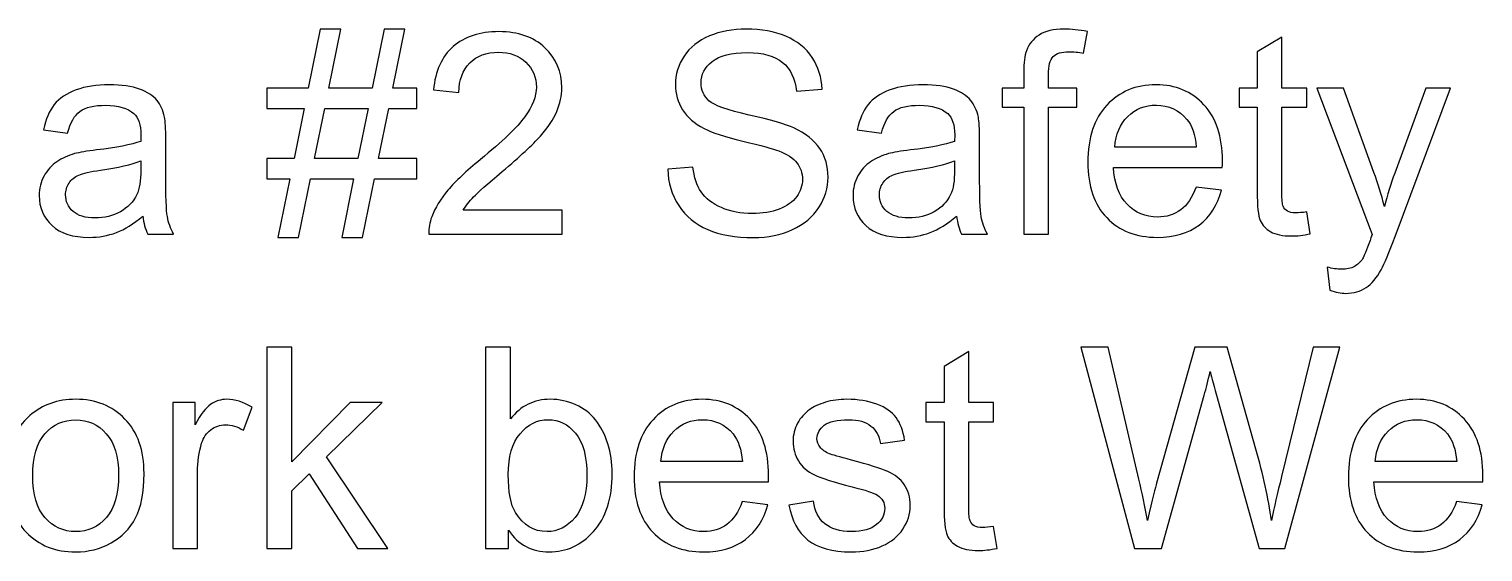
# Model space of a CAD drawing. Header units: centimetres. Extents: x -24.8 to 34.2, y -10 to 25.5.
# Drawn here: x 3.809 to 8.182, y 13.494 to 15.066 of the extents above; entities that cross this region are included whole.
import ezdxf

# ---------------------------------------------------------------- set-up
doc = ezdxf.new("R2010")
doc.units = ezdxf.units.CM
doc.header["$MEASUREMENT"] = 0
doc.layers.add('Layer 1', color=7, linetype='Continuous')

msp = doc.modelspace()

# ---------------------------------------------------------------- linework, layer by layer
at = {"layer": 'Layer 1', "color": 250}
for points, knots in [([(4.55774, 14.43949), (4.55774, 14.43949), (4.59372, 14.61559), (4.59372, 14.61559), (4.59372, 14.61559), (4.59372, 14.61559), (4.52387, 14.61559), (4.52387, 14.61559), (4.52387, 14.61559), (4.52387, 14.61559), (4.52387, 14.67712), (4.52387, 14.67712), (4.52387, 14.67712), (4.52387, 14.67712), (4.60614, 14.67712), (4.60614, 14.67712), (4.60614, 14.67712), (4.60614, 14.67712), (4.63662, 14.82726), (4.63662, 14.82726), (4.63662, 14.82726), (4.63662, 14.82726), (4.52387, 14.82726), (4.52387, 14.82726), (4.52387, 14.82726), (4.52387, 14.82726), (4.52387, 14.88878), (4.52387, 14.88878), (4.52387, 14.88878), (4.52387, 14.88878), (4.64903, 14.88878), (4.64903, 14.88878), (4.64903, 14.88878), (4.64903, 14.88878), (4.68502, 15.06616), (4.68502, 15.06616), (4.68502, 15.06616), (4.68502, 15.06616), (4.7471, 15.06616), (4.7471, 15.06616), (4.7471, 15.06616), (4.7471, 15.06616), (4.71112, 14.88878), (4.71112, 14.88878), (4.71112, 14.88878), (4.71112, 14.88878), (4.84137, 14.88878), (4.84137, 14.88878), (4.84137, 14.88878), (4.84137, 14.88878), (4.87721, 15.06616), (4.87721, 15.06616), (4.87721, 15.06616), (4.87721, 15.06616), (4.93972, 15.06616), (4.93972, 15.06616), (4.93972, 15.06616), (4.93972, 15.06616), (4.90374, 14.88878), (4.90374, 14.88878), (4.90374, 14.88878), (4.90374, 14.88878), (4.97528, 14.88878), (4.97528, 14.88878), (4.97528, 14.88878), (4.97528, 14.88878), (4.97528, 14.82726), (4.97528, 14.82726), (4.97528, 14.82726), (4.97528, 14.82726), (4.89132, 14.82726), (4.89132, 14.82726), (4.89132, 14.82726), (4.89132, 14.82726), (4.86028, 14.67712), (4.86028, 14.67712), (4.86028, 14.67712), (4.86028, 14.67712), (4.97528, 14.67712), (4.97528, 14.67712), (4.97528, 14.67712), (4.97528, 14.67712), (4.97528, 14.61559), (4.97528, 14.61559), (4.97528, 14.61559), (4.97528, 14.61559), (4.84786, 14.61559), (4.84786, 14.61559), (4.84786, 14.61559), (4.84786, 14.61559), (4.81202, 14.43949), (4.81202, 14.43949), (4.81202, 14.43949), (4.81202, 14.43949), (4.74993, 14.43949), (4.74993, 14.43949), (4.74993, 14.43949), (4.74993, 14.43949), (4.78549, 14.61559), (4.78549, 14.61559), (4.78549, 14.61559), (4.78549, 14.61559), (4.65567, 14.61559), (4.65567, 14.61559), (4.65567, 14.61559), (4.65567, 14.61559), (4.61968, 14.43949), (4.61968, 14.43949), (4.61968, 14.43949), (4.61968, 14.43949), (4.55774, 14.43949), (4.55774, 14.43949)], [0, 0, 0, 0, 0.0357143, 0.0357143, 0.0357143, 0.0357143, 0.0714286, 0.0714286, 0.0714286, 0.0714286, 0.1071429, 0.1071429, 0.1071429, 0.1071429, 0.1428571, 0.1428571, 0.1428571, 0.1428571, 0.1785714, 0.1785714, 0.1785714, 0.1785714, 0.2142857, 0.2142857, 0.2142857, 0.2142857, 0.25, 0.25, 0.25, 0.25, 0.2857143, 0.2857143, 0.2857143, 0.2857143, 0.3214286, 0.3214286, 0.3214286, 0.3214286, 0.3571429, 0.3571429, 0.3571429, 0.3571429, 0.3928571, 0.3928571, 0.3928571, 0.3928571, 0.4285714, 0.4285714, 0.4285714, 0.4285714, 0.4642857, 0.4642857, 0.4642857, 0.4642857, 0.5, 0.5, 0.5, 0.5, 0.5357143, 0.5357143, 0.5357143, 0.5357143, 0.5714286, 0.5714286, 0.5714286, 0.5714286, 0.6071429, 0.6071429, 0.6071429, 0.6071429, 0.6428571, 0.6428571, 0.6428571, 0.6428571, 0.6785714, 0.6785714, 0.6785714, 0.6785714, 0.7142857, 0.7142857, 0.7142857, 0.7142857, 0.75, 0.75, 0.75, 0.75, 0.7857143, 0.7857143, 0.7857143, 0.7857143, 0.8214286, 0.8214286, 0.8214286, 0.8214286, 0.8571429, 0.8571429, 0.8571429, 0.8571429, 0.8928571, 0.8928571, 0.8928571, 0.8928571, 0.9285714, 0.9285714, 0.9285714, 0.9285714, 0.9642857, 0.9642857, 0.9642857, 0.9642857, 1, 1, 1, 1]), ([(5.41229, 14.52133), (5.41229, 14.52133), (5.41229, 14.44979), (5.41229, 14.44979), (5.41229, 14.44979), (5.41229, 14.44979), (5.01168, 14.44979), (5.01168, 14.44979), (5.01168, 14.44979), (5.01112, 14.46771), (5.01394, 14.48493), (5.02029, 14.50144), (5.02029, 14.50144), (5.03045, 14.52881), (5.04682, 14.55562), (5.06925, 14.58215), (5.06925, 14.58215), (5.09183, 14.60854), (5.12429, 14.63916), (5.16662, 14.67387), (5.16662, 14.67387), (5.23252, 14.72792), (5.27711, 14.77067), (5.30025, 14.80228), (5.30025, 14.80228), (5.32339, 14.83375), (5.33497, 14.86367), (5.33497, 14.89175), (5.33497, 14.89175), (5.33497, 14.92124), (5.32438, 14.94607), (5.30336, 14.96639), (5.30336, 14.96639), (5.28219, 14.98657), (5.25467, 14.99673), (5.22081, 14.99673), (5.22081, 14.99673), (5.18497, 14.99673), (5.15632, 14.98601), (5.13487, 14.96442), (5.13487, 14.96442), (5.11328, 14.94297), (5.10242, 14.9132), (5.10213, 14.87524), (5.10213, 14.87524), (5.10213, 14.87524), (5.02565, 14.883), (5.02565, 14.883), (5.02565, 14.883), (5.03087, 14.94015), (5.05063, 14.98361), (5.08478, 15.01352), (5.08478, 15.01352), (5.11893, 15.04344), (5.16493, 15.0584), (5.2225, 15.0584), (5.2225, 15.0584), (5.28064, 15.0584), (5.32664, 15.04217), (5.36051, 15.01), (5.36051, 15.01), (5.39451, 14.97768), (5.41145, 14.93775), (5.41145, 14.89005), (5.41145, 14.89005), (5.41145, 14.86578), (5.40651, 14.84193), (5.39649, 14.81851), (5.39649, 14.81851), (5.38661, 14.79509), (5.3701, 14.77039), (5.3471, 14.74457), (5.3471, 14.74457), (5.3241, 14.7186), (5.28586, 14.68304), (5.23238, 14.63789), (5.23238, 14.63789), (5.18779, 14.60035), (5.15914, 14.57495), (5.14644, 14.56155), (5.14644, 14.56155), (5.13374, 14.54828), (5.1233, 14.53488), (5.11497, 14.52133), (5.11497, 14.52133), (5.11497, 14.52133), (5.41229, 14.52133), (5.41229, 14.52133)], [0, 0, 0, 0, 0.0454545, 0.0454545, 0.0454545, 0.0454545, 0.0909091, 0.0909091, 0.0909091, 0.0909091, 0.1363636, 0.1363636, 0.1363636, 0.1363636, 0.1818182, 0.1818182, 0.1818182, 0.1818182, 0.2272727, 0.2272727, 0.2272727, 0.2272727, 0.2727273, 0.2727273, 0.2727273, 0.2727273, 0.3181818, 0.3181818, 0.3181818, 0.3181818, 0.3636364, 0.3636364, 0.3636364, 0.3636364, 0.4090909, 0.4090909, 0.4090909, 0.4090909, 0.4545455, 0.4545455, 0.4545455, 0.4545455, 0.5, 0.5, 0.5, 0.5, 0.5454545, 0.5454545, 0.5454545, 0.5454545, 0.5909091, 0.5909091, 0.5909091, 0.5909091, 0.6363636, 0.6363636, 0.6363636, 0.6363636, 0.6818182, 0.6818182, 0.6818182, 0.6818182, 0.7272727, 0.7272727, 0.7272727, 0.7272727, 0.7727273, 0.7727273, 0.7727273, 0.7727273, 0.8181818, 0.8181818, 0.8181818, 0.8181818, 0.8636364, 0.8636364, 0.8636364, 0.8636364, 0.9090909, 0.9090909, 0.9090909, 0.9090909, 0.9545455, 0.9545455, 0.9545455, 0.9545455, 1, 1, 1, 1]), ([(5.73021, 14.64452), (5.73021, 14.64452), (5.80584, 14.65115), (5.80584, 14.65115), (5.80584, 14.65115), (5.80937, 14.62082), (5.8177, 14.59598), (5.83082, 14.57651), (5.83082, 14.57651), (5.84394, 14.55703), (5.86426, 14.54137), (5.89178, 14.52938), (5.89178, 14.52938), (5.9193, 14.51738), (5.95034, 14.51146), (5.98477, 14.51146), (5.98477, 14.51146), (6.01539, 14.51146), (6.04235, 14.51597), (6.06577, 14.525), (6.06577, 14.525), (6.08919, 14.53417), (6.10669, 14.54659), (6.11812, 14.5624), (6.11812, 14.5624), (6.12955, 14.57834), (6.13534, 14.59556), (6.13534, 14.61432), (6.13534, 14.61432), (6.13534, 14.63337), (6.12983, 14.64988), (6.11869, 14.66414), (6.11869, 14.66414), (6.10768, 14.67839), (6.08948, 14.69024), (6.06422, 14.69984), (6.06422, 14.69984), (6.04785, 14.70619), (6.01201, 14.71606), (5.95627, 14.72947), (5.95627, 14.72947), (5.90067, 14.74288), (5.86158, 14.75543), (5.83929, 14.76729), (5.83929, 14.76729), (5.81036, 14.78239), (5.78877, 14.8013), (5.77452, 14.82373), (5.77452, 14.82373), (5.76041, 14.84617), (5.75335, 14.87129), (5.75335, 14.89923), (5.75335, 14.89923), (5.75335, 14.92971), (5.76196, 14.95835), (5.77932, 14.98488), (5.77932, 14.98488), (5.79667, 15.01155), (5.82207, 15.03173), (5.85537, 15.04556), (5.85537, 15.04556), (5.88882, 15.05924), (5.92579, 15.06616), (5.96657, 15.06616), (5.96657, 15.06616), (6.01158, 15.06616), (6.05109, 15.05896), (6.08552, 15.04443), (6.08552, 15.04443), (6.11981, 15.03003), (6.1462, 15.00873), (6.16469, 14.98065), (6.16469, 14.98065), (6.18303, 14.95256), (6.19305, 14.92067), (6.19446, 14.88511), (6.19446, 14.88511), (6.19446, 14.88511), (6.11756, 14.87933), (6.11756, 14.87933), (6.11756, 14.87933), (6.11332, 14.91757), (6.09935, 14.94664), (6.07551, 14.96611), (6.07551, 14.96611), (6.05166, 14.98573), (6.01652, 14.99546), (5.96996, 14.99546), (5.96996, 14.99546), (5.92141, 14.99546), (5.88614, 14.98657), (5.86384, 14.96879), (5.86384, 14.96879), (5.84169, 14.95101), (5.83054, 14.92956), (5.83054, 14.90459), (5.83054, 14.90459), (5.83054, 14.88272), (5.83844, 14.86479), (5.8541, 14.85082), (5.8541, 14.85082), (5.86963, 14.83671), (5.90984, 14.82232), (5.97504, 14.80764), (5.97504, 14.80764), (6.04023, 14.79283), (6.08496, 14.77999), (6.10923, 14.76898), (6.10923, 14.76898), (6.14451, 14.75261), (6.17061, 14.73201), (6.18741, 14.70717), (6.18741, 14.70717), (6.2042, 14.6822), (6.21252, 14.65341), (6.21252, 14.62096), (6.21252, 14.62096), (6.21252, 14.58864), (6.20335, 14.5583), (6.18487, 14.5298), (6.18487, 14.5298), (6.16638, 14.5013), (6.13985, 14.47914), (6.10528, 14.4632), (6.10528, 14.4632), (6.07071, 14.44739), (6.03176, 14.43949), (5.98858, 14.43949), (5.98858, 14.43949), (5.93369, 14.43949), (5.88769, 14.44739), (5.85072, 14.46348), (5.85072, 14.46348), (5.81361, 14.47942), (5.78454, 14.50341), (5.76337, 14.53558), (5.76337, 14.53558), (5.74235, 14.56762), (5.7312, 14.60402), (5.73021, 14.64452)], [0, 0, 0, 0, 0.0285714, 0.0285714, 0.0285714, 0.0285714, 0.0571429, 0.0571429, 0.0571429, 0.0571429, 0.0857143, 0.0857143, 0.0857143, 0.0857143, 0.1142857, 0.1142857, 0.1142857, 0.1142857, 0.1428571, 0.1428571, 0.1428571, 0.1428571, 0.1714286, 0.1714286, 0.1714286, 0.1714286, 0.2, 0.2, 0.2, 0.2, 0.2285714, 0.2285714, 0.2285714, 0.2285714, 0.2571429, 0.2571429, 0.2571429, 0.2571429, 0.2857143, 0.2857143, 0.2857143, 0.2857143, 0.3142857, 0.3142857, 0.3142857, 0.3142857, 0.3428571, 0.3428571, 0.3428571, 0.3428571, 0.3714286, 0.3714286, 0.3714286, 0.3714286, 0.4, 0.4, 0.4, 0.4, 0.4285714, 0.4285714, 0.4285714, 0.4285714, 0.4571429, 0.4571429, 0.4571429, 0.4571429, 0.4857143, 0.4857143, 0.4857143, 0.4857143, 0.5142857, 0.5142857, 0.5142857, 0.5142857, 0.5428571, 0.5428571, 0.5428571, 0.5428571, 0.5714286, 0.5714286, 0.5714286, 0.5714286, 0.6, 0.6, 0.6, 0.6, 0.6285714, 0.6285714, 0.6285714, 0.6285714, 0.6571429, 0.6571429, 0.6571429, 0.6571429, 0.6857143, 0.6857143, 0.6857143, 0.6857143, 0.7142857, 0.7142857, 0.7142857, 0.7142857, 0.7428571, 0.7428571, 0.7428571, 0.7428571, 0.7714286, 0.7714286, 0.7714286, 0.7714286, 0.8, 0.8, 0.8, 0.8, 0.8285714, 0.8285714, 0.8285714, 0.8285714, 0.8571429, 0.8571429, 0.8571429, 0.8571429, 0.8857143, 0.8857143, 0.8857143, 0.8857143, 0.9142857, 0.9142857, 0.9142857, 0.9142857, 0.9428571, 0.9428571, 0.9428571, 0.9428571, 0.9714286, 0.9714286, 0.9714286, 0.9714286, 1, 1, 1, 1]), ([(6.80123, 14.44979), (6.80123, 14.44979), (6.80123, 14.83093), (6.80123, 14.83093), (6.80123, 14.83093), (6.80123, 14.83093), (6.73561, 14.83093), (6.73561, 14.83093), (6.73561, 14.83093), (6.73561, 14.83093), (6.73561, 14.88878), (6.73561, 14.88878), (6.73561, 14.88878), (6.73561, 14.88878), (6.80123, 14.88878), (6.80123, 14.88878), (6.80123, 14.88878), (6.80123, 14.88878), (6.80123, 14.93549), (6.80123, 14.93549), (6.80123, 14.93549), (6.80123, 14.96498), (6.80391, 14.987), (6.80913, 15.00125), (6.80913, 15.00125), (6.81633, 15.02058), (6.82889, 15.03624), (6.84695, 15.04824), (6.84695, 15.04824), (6.86501, 15.06023), (6.89027, 15.06616), (6.92287, 15.06616), (6.92287, 15.06616), (6.94375, 15.06616), (6.96689, 15.06376), (6.99229, 15.05868), (6.99229, 15.05868), (6.99229, 15.05868), (6.98114, 14.99377), (6.98114, 14.99377), (6.98114, 14.99377), (6.96576, 14.99659), (6.95109, 14.998), (6.93726, 14.998), (6.93726, 14.998), (6.91468, 14.998), (6.89874, 14.9932), (6.88942, 14.98347), (6.88942, 14.98347), (6.87997, 14.97387), (6.87531, 14.95581), (6.87531, 14.92928), (6.87531, 14.92928), (6.87531, 14.92928), (6.87531, 14.88878), (6.87531, 14.88878), (6.87531, 14.88878), (6.87531, 14.88878), (6.96082, 14.88878), (6.96082, 14.88878), (6.96082, 14.88878), (6.96082, 14.88878), (6.96082, 14.83093), (6.96082, 14.83093), (6.96082, 14.83093), (6.96082, 14.83093), (6.87531, 14.83093), (6.87531, 14.83093), (6.87531, 14.83093), (6.87531, 14.83093), (6.87531, 14.44979), (6.87531, 14.44979), (6.87531, 14.44979), (6.87531, 14.44979), (6.80123, 14.44979), (6.80123, 14.44979)], [0, 0, 0, 0, 0.0526316, 0.0526316, 0.0526316, 0.0526316, 0.1052632, 0.1052632, 0.1052632, 0.1052632, 0.1578947, 0.1578947, 0.1578947, 0.1578947, 0.2105263, 0.2105263, 0.2105263, 0.2105263, 0.2631579, 0.2631579, 0.2631579, 0.2631579, 0.3157895, 0.3157895, 0.3157895, 0.3157895, 0.3684211, 0.3684211, 0.3684211, 0.3684211, 0.4210526, 0.4210526, 0.4210526, 0.4210526, 0.4736842, 0.4736842, 0.4736842, 0.4736842, 0.5263158, 0.5263158, 0.5263158, 0.5263158, 0.5789474, 0.5789474, 0.5789474, 0.5789474, 0.6315789, 0.6315789, 0.6315789, 0.6315789, 0.6842105, 0.6842105, 0.6842105, 0.6842105, 0.7368421, 0.7368421, 0.7368421, 0.7368421, 0.7894737, 0.7894737, 0.7894737, 0.7894737, 0.8421053, 0.8421053, 0.8421053, 0.8421053, 0.8947368, 0.8947368, 0.8947368, 0.8947368, 0.9473684, 0.9473684, 0.9473684, 0.9473684, 1, 1, 1, 1]), ([(7.65212, 14.51639), (7.65212, 14.51639), (7.66284, 14.45064), (7.66284, 14.45064), (7.66284, 14.45064), (7.64196, 14.44626), (7.62319, 14.444), (7.60668, 14.444), (7.60668, 14.444), (7.57959, 14.444), (7.5587, 14.44824), (7.54374, 14.45685), (7.54374, 14.45685), (7.52893, 14.46531), (7.51849, 14.4766), (7.51242, 14.49057), (7.51242, 14.49057), (7.50635, 14.5044), (7.50325, 14.53375), (7.50325, 14.57834), (7.50325, 14.57834), (7.50325, 14.57834), (7.50325, 14.83093), (7.50325, 14.83093), (7.50325, 14.83093), (7.50325, 14.83093), (7.44864, 14.83093), (7.44864, 14.83093), (7.44864, 14.83093), (7.44864, 14.83093), (7.44864, 14.88878), (7.44864, 14.88878), (7.44864, 14.88878), (7.44864, 14.88878), (7.50325, 14.88878), (7.50325, 14.88878), (7.50325, 14.88878), (7.50325, 14.88878), (7.50325, 14.99758), (7.50325, 14.99758), (7.50325, 14.99758), (7.50325, 14.99758), (7.57733, 15.04217), (7.57733, 15.04217), (7.57733, 15.04217), (7.57733, 15.04217), (7.57733, 14.88878), (7.57733, 14.88878), (7.57733, 14.88878), (7.57733, 14.88878), (7.65212, 14.88878), (7.65212, 14.88878), (7.65212, 14.88878), (7.65212, 14.88878), (7.65212, 14.83093), (7.65212, 14.83093), (7.65212, 14.83093), (7.65212, 14.83093), (7.57733, 14.83093), (7.57733, 14.83093), (7.57733, 14.83093), (7.57733, 14.83093), (7.57733, 14.57425), (7.57733, 14.57425), (7.57733, 14.57425), (7.57733, 14.55294), (7.5786, 14.53939), (7.58114, 14.53333), (7.58114, 14.53333), (7.58382, 14.52726), (7.58805, 14.52246), (7.59398, 14.51879), (7.59398, 14.51879), (7.59991, 14.51527), (7.60837, 14.51343), (7.61938, 14.51343), (7.61938, 14.51343), (7.62771, 14.51343), (7.63857, 14.51442), (7.65212, 14.51639)], [0, 0, 0, 0, 0.05, 0.05, 0.05, 0.05, 0.1, 0.1, 0.1, 0.1, 0.15, 0.15, 0.15, 0.15, 0.2, 0.2, 0.2, 0.2, 0.25, 0.25, 0.25, 0.25, 0.3, 0.3, 0.3, 0.3, 0.35, 0.35, 0.35, 0.35, 0.4, 0.4, 0.4, 0.4, 0.45, 0.45, 0.45, 0.45, 0.5, 0.5, 0.5, 0.5, 0.55, 0.55, 0.55, 0.55, 0.6, 0.6, 0.6, 0.6, 0.65, 0.65, 0.65, 0.65, 0.7, 0.7, 0.7, 0.7, 0.75, 0.75, 0.75, 0.75, 0.8, 0.8, 0.8, 0.8, 0.85, 0.85, 0.85, 0.85, 0.9, 0.9, 0.9, 0.9, 0.95, 0.95, 0.95, 0.95, 1, 1, 1, 1]), ([(4.15134, 14.50398), (4.12369, 14.48055), (4.09716, 14.46404), (4.07176, 14.45431), (4.07176, 14.45431), (4.04622, 14.44471), (4.01884, 14.43991), (3.98963, 14.43991), (3.98963, 14.43991), (3.94137, 14.43991), (3.9044, 14.45162), (3.87844, 14.47519), (3.87844, 14.47519), (3.85261, 14.49876), (3.83963, 14.52895), (3.83963, 14.5655), (3.83963, 14.5655), (3.83963, 14.58709), (3.84443, 14.6067), (3.85431, 14.62448), (3.85431, 14.62448), (3.86404, 14.64226), (3.87688, 14.65652), (3.89269, 14.66724), (3.89269, 14.66724), (3.90863, 14.67796), (3.92641, 14.68615), (3.94631, 14.69165), (3.94631, 14.69165), (3.96084, 14.69546), (3.98286, 14.69927), (4.01235, 14.7028), (4.01235, 14.7028), (4.07246, 14.71), (4.11677, 14.71846), (4.14513, 14.72848), (4.14513, 14.72848), (4.14542, 14.73864), (4.14556, 14.74513), (4.14556, 14.74781), (4.14556, 14.74781), (4.14556, 14.77815), (4.1385, 14.7996), (4.12439, 14.81188), (4.12439, 14.81188), (4.10548, 14.82881), (4.07712, 14.83714), (4.03972, 14.83714), (4.03972, 14.83714), (4.00473, 14.83714), (3.97891, 14.83107), (3.96211, 14.81879), (3.96211, 14.81879), (3.94546, 14.80652), (3.93319, 14.78479), (3.92514, 14.7536), (3.92514, 14.7536), (3.92514, 14.7536), (3.85247, 14.76362), (3.85247, 14.76362), (3.85247, 14.76362), (3.8591, 14.79466), (3.86997, 14.81992), (3.88507, 14.83897), (3.88507, 14.83897), (3.90017, 14.85816), (3.92218, 14.87298), (3.95083, 14.88328), (3.95083, 14.88328), (3.97947, 14.89358), (4.01263, 14.8988), (4.05045, 14.8988), (4.05045, 14.8988), (4.08798, 14.8988), (4.11832, 14.89429), (4.14175, 14.88554), (4.14175, 14.88554), (4.16517, 14.87665), (4.18239, 14.86564), (4.19353, 14.85224), (4.19353, 14.85224), (4.20454, 14.83883), (4.21216, 14.82204), (4.21668, 14.80158), (4.21668, 14.80158), (4.21908, 14.78888), (4.22035, 14.76602), (4.22035, 14.733), (4.22035, 14.733), (4.22035, 14.733), (4.22035, 14.6338), (4.22035, 14.6338), (4.22035, 14.6338), (4.22035, 14.56451), (4.2219, 14.52077), (4.22514, 14.50257), (4.22514, 14.50257), (4.22825, 14.48422), (4.2346, 14.46658), (4.24391, 14.44979), (4.24391, 14.44979), (4.24391, 14.44979), (4.16616, 14.44979), (4.16616, 14.44979), (4.16616, 14.44979), (4.15854, 14.46517), (4.15346, 14.48323), (4.15134, 14.50398)], [0, 0, 0, 0, 0.037037, 0.037037, 0.037037, 0.037037, 0.0740741, 0.0740741, 0.0740741, 0.0740741, 0.1111111, 0.1111111, 0.1111111, 0.1111111, 0.1481481, 0.1481481, 0.1481481, 0.1481481, 0.1851852, 0.1851852, 0.1851852, 0.1851852, 0.2222222, 0.2222222, 0.2222222, 0.2222222, 0.2592593, 0.2592593, 0.2592593, 0.2592593, 0.2962963, 0.2962963, 0.2962963, 0.2962963, 0.3333333, 0.3333333, 0.3333333, 0.3333333, 0.3703704, 0.3703704, 0.3703704, 0.3703704, 0.4074074, 0.4074074, 0.4074074, 0.4074074, 0.4444444, 0.4444444, 0.4444444, 0.4444444, 0.4814815, 0.4814815, 0.4814815, 0.4814815, 0.5185185, 0.5185185, 0.5185185, 0.5185185, 0.5555556, 0.5555556, 0.5555556, 0.5555556, 0.5925926, 0.5925926, 0.5925926, 0.5925926, 0.6296296, 0.6296296, 0.6296296, 0.6296296, 0.6666667, 0.6666667, 0.6666667, 0.6666667, 0.7037037, 0.7037037, 0.7037037, 0.7037037, 0.7407407, 0.7407407, 0.7407407, 0.7407407, 0.7777778, 0.7777778, 0.7777778, 0.7777778, 0.8148148, 0.8148148, 0.8148148, 0.8148148, 0.8518519, 0.8518519, 0.8518519, 0.8518519, 0.8888889, 0.8888889, 0.8888889, 0.8888889, 0.9259259, 0.9259259, 0.9259259, 0.9259259, 0.962963, 0.962963, 0.962963, 0.962963, 1, 1, 1, 1]), ([(6.59916, 14.50398), (6.57151, 14.48055), (6.54498, 14.46404), (6.51958, 14.45431), (6.51958, 14.45431), (6.49404, 14.44471), (6.46666, 14.43991), (6.43745, 14.43991), (6.43745, 14.43991), (6.38919, 14.43991), (6.35222, 14.45162), (6.32626, 14.47519), (6.32626, 14.47519), (6.30043, 14.49876), (6.28745, 14.52895), (6.28745, 14.5655), (6.28745, 14.5655), (6.28745, 14.58709), (6.29225, 14.6067), (6.30213, 14.62448), (6.30213, 14.62448), (6.31186, 14.64226), (6.3247, 14.65652), (6.34051, 14.66724), (6.34051, 14.66724), (6.35645, 14.67796), (6.37423, 14.68615), (6.39413, 14.69165), (6.39413, 14.69165), (6.40866, 14.69546), (6.43068, 14.69927), (6.46017, 14.7028), (6.46017, 14.7028), (6.52028, 14.71), (6.56459, 14.71846), (6.59295, 14.72848), (6.59295, 14.72848), (6.59324, 14.73864), (6.59338, 14.74513), (6.59338, 14.74781), (6.59338, 14.74781), (6.59338, 14.77815), (6.58632, 14.7996), (6.57221, 14.81188), (6.57221, 14.81188), (6.5533, 14.82881), (6.52494, 14.83714), (6.48754, 14.83714), (6.48754, 14.83714), (6.45255, 14.83714), (6.42673, 14.83107), (6.40993, 14.81879), (6.40993, 14.81879), (6.39328, 14.80652), (6.38101, 14.78479), (6.37296, 14.7536), (6.37296, 14.7536), (6.37296, 14.7536), (6.30029, 14.76362), (6.30029, 14.76362), (6.30029, 14.76362), (6.30692, 14.79466), (6.31779, 14.81992), (6.33289, 14.83897), (6.33289, 14.83897), (6.34799, 14.85816), (6.37, 14.87298), (6.39865, 14.88328), (6.39865, 14.88328), (6.42729, 14.89358), (6.46045, 14.8988), (6.49827, 14.8988), (6.49827, 14.8988), (6.5358, 14.8988), (6.56614, 14.89429), (6.58957, 14.88554), (6.58957, 14.88554), (6.61299, 14.87665), (6.63021, 14.86564), (6.64135, 14.85224), (6.64135, 14.85224), (6.65236, 14.83883), (6.65998, 14.82204), (6.6645, 14.80158), (6.6645, 14.80158), (6.6669, 14.78888), (6.66817, 14.76602), (6.66817, 14.733), (6.66817, 14.733), (6.66817, 14.733), (6.66817, 14.6338), (6.66817, 14.6338), (6.66817, 14.6338), (6.66817, 14.56451), (6.66972, 14.52077), (6.67296, 14.50257), (6.67296, 14.50257), (6.67607, 14.48422), (6.68242, 14.46658), (6.69173, 14.44979), (6.69173, 14.44979), (6.69173, 14.44979), (6.61398, 14.44979), (6.61398, 14.44979), (6.61398, 14.44979), (6.60636, 14.46517), (6.60128, 14.48323), (6.59916, 14.50398)], [0, 0, 0, 0, 0.037037, 0.037037, 0.037037, 0.037037, 0.0740741, 0.0740741, 0.0740741, 0.0740741, 0.1111111, 0.1111111, 0.1111111, 0.1111111, 0.1481481, 0.1481481, 0.1481481, 0.1481481, 0.1851852, 0.1851852, 0.1851852, 0.1851852, 0.2222222, 0.2222222, 0.2222222, 0.2222222, 0.2592593, 0.2592593, 0.2592593, 0.2592593, 0.2962963, 0.2962963, 0.2962963, 0.2962963, 0.3333333, 0.3333333, 0.3333333, 0.3333333, 0.3703704, 0.3703704, 0.3703704, 0.3703704, 0.4074074, 0.4074074, 0.4074074, 0.4074074, 0.4444444, 0.4444444, 0.4444444, 0.4444444, 0.4814815, 0.4814815, 0.4814815, 0.4814815, 0.5185185, 0.5185185, 0.5185185, 0.5185185, 0.5555556, 0.5555556, 0.5555556, 0.5555556, 0.5925926, 0.5925926, 0.5925926, 0.5925926, 0.6296296, 0.6296296, 0.6296296, 0.6296296, 0.6666667, 0.6666667, 0.6666667, 0.6666667, 0.7037037, 0.7037037, 0.7037037, 0.7037037, 0.7407407, 0.7407407, 0.7407407, 0.7407407, 0.7777778, 0.7777778, 0.7777778, 0.7777778, 0.8148148, 0.8148148, 0.8148148, 0.8148148, 0.8518519, 0.8518519, 0.8518519, 0.8518519, 0.8888889, 0.8888889, 0.8888889, 0.8888889, 0.9259259, 0.9259259, 0.9259259, 0.9259259, 0.962963, 0.962963, 0.962963, 0.962963, 1, 1, 1, 1]), ([(7.31924, 14.59118), (7.31924, 14.59118), (7.39615, 14.58173), (7.39615, 14.58173), (7.39615, 14.58173), (7.38401, 14.53671), (7.36158, 14.50186), (7.32884, 14.47702), (7.32884, 14.47702), (7.29596, 14.45233), (7.25405, 14.43991), (7.20311, 14.43991), (7.20311, 14.43991), (7.1389, 14.43991), (7.08796, 14.45967), (7.05043, 14.49918), (7.05043, 14.49918), (7.01275, 14.53869), (6.99398, 14.59415), (6.99398, 14.66555), (6.99398, 14.66555), (6.99398, 14.73949), (7.01303, 14.79678), (7.05099, 14.83756), (7.05099, 14.83756), (7.08909, 14.87834), (7.13834, 14.8988), (7.19902, 14.8988), (7.19902, 14.8988), (7.25772, 14.8988), (7.3057, 14.87876), (7.34281, 14.83883), (7.34281, 14.83883), (7.38006, 14.7989), (7.39869, 14.74259), (7.39869, 14.6702), (7.39869, 14.6702), (7.39869, 14.66569), (7.39855, 14.65906), (7.39826, 14.65031), (7.39826, 14.65031), (7.39826, 14.65031), (7.07089, 14.65031), (7.07089, 14.65031), (7.07089, 14.65031), (7.07357, 14.60205), (7.08726, 14.56508), (7.11181, 14.53954), (7.11181, 14.53954), (7.13636, 14.51385), (7.16684, 14.50101), (7.20353, 14.50101), (7.20353, 14.50101), (7.23077, 14.50101), (7.25405, 14.50821), (7.27338, 14.5226), (7.27338, 14.5226), (7.29271, 14.53685), (7.30795, 14.55971), (7.31924, 14.59118)], [0, 0, 0, 0, 0.0666667, 0.0666667, 0.0666667, 0.0666667, 0.1333333, 0.1333333, 0.1333333, 0.1333333, 0.2, 0.2, 0.2, 0.2, 0.2666667, 0.2666667, 0.2666667, 0.2666667, 0.3333333, 0.3333333, 0.3333333, 0.3333333, 0.4, 0.4, 0.4, 0.4, 0.4666667, 0.4666667, 0.4666667, 0.4666667, 0.5333333, 0.5333333, 0.5333333, 0.5333333, 0.6, 0.6, 0.6, 0.6, 0.6666667, 0.6666667, 0.6666667, 0.6666667, 0.7333333, 0.7333333, 0.7333333, 0.7333333, 0.8, 0.8, 0.8, 0.8, 0.8666667, 0.8666667, 0.8666667, 0.8666667, 0.9333333, 0.9333333, 0.9333333, 0.9333333, 1, 1, 1, 1]), ([(7.72154, 14.28074), (7.72154, 14.28074), (7.71322, 14.35059), (7.71322, 14.35059), (7.71322, 14.35059), (7.72959, 14.34622), (7.7437, 14.34396), (7.75583, 14.34396), (7.75583, 14.34396), (7.77234, 14.34396), (7.78561, 14.34678), (7.79548, 14.35228), (7.79548, 14.35228), (7.8055, 14.35779), (7.81355, 14.36541), (7.8199, 14.37543), (7.8199, 14.37543), (7.82469, 14.38276), (7.83217, 14.40125), (7.84262, 14.43074), (7.84262, 14.43074), (7.84403, 14.43497), (7.84628, 14.4409), (7.84925, 14.44894), (7.84925, 14.44894), (7.84925, 14.44894), (7.68274, 14.88878), (7.68274, 14.88878), (7.68274, 14.88878), (7.68274, 14.88878), (7.76289, 14.88878), (7.76289, 14.88878), (7.76289, 14.88878), (7.76289, 14.88878), (7.85433, 14.63464), (7.85433, 14.63464), (7.85433, 14.63464), (7.86604, 14.60233), (7.87676, 14.56846), (7.88608, 14.5329), (7.88608, 14.5329), (7.89468, 14.56705), (7.90484, 14.60035), (7.9167, 14.63295), (7.9167, 14.63295), (7.9167, 14.63295), (8.01054, 14.88878), (8.01054, 14.88878), (8.01054, 14.88878), (8.01054, 14.88878), (8.0849, 14.88878), (8.0849, 14.88878), (8.0849, 14.88878), (8.0849, 14.88878), (7.91797, 14.44231), (7.91797, 14.44231), (7.91797, 14.44231), (7.90005, 14.39405), (7.88608, 14.36089), (7.8762, 14.34269), (7.8762, 14.34269), (7.86294, 14.31813), (7.84784, 14.30021), (7.83076, 14.28878), (7.83076, 14.28878), (7.81355, 14.27735), (7.79323, 14.27157), (7.76952, 14.27157), (7.76952, 14.27157), (7.75513, 14.27157), (7.73918, 14.27467), (7.72154, 14.28074)], [0, 0, 0, 0, 0.0555556, 0.0555556, 0.0555556, 0.0555556, 0.1111111, 0.1111111, 0.1111111, 0.1111111, 0.1666667, 0.1666667, 0.1666667, 0.1666667, 0.2222222, 0.2222222, 0.2222222, 0.2222222, 0.2777778, 0.2777778, 0.2777778, 0.2777778, 0.3333333, 0.3333333, 0.3333333, 0.3333333, 0.3888889, 0.3888889, 0.3888889, 0.3888889, 0.4444444, 0.4444444, 0.4444444, 0.4444444, 0.5, 0.5, 0.5, 0.5, 0.5555556, 0.5555556, 0.5555556, 0.5555556, 0.6111111, 0.6111111, 0.6111111, 0.6111111, 0.6666667, 0.6666667, 0.6666667, 0.6666667, 0.7222222, 0.7222222, 0.7222222, 0.7222222, 0.7777778, 0.7777778, 0.7777778, 0.7777778, 0.8333333, 0.8333333, 0.8333333, 0.8333333, 0.8888889, 0.8888889, 0.8888889, 0.8888889, 0.9444444, 0.9444444, 0.9444444, 0.9444444, 1, 1, 1, 1]), ([(4.66808, 14.67712), (4.66808, 14.67712), (4.7979, 14.67712), (4.7979, 14.67712), (4.7979, 14.67712), (4.7979, 14.67712), (4.82895, 14.82726), (4.82895, 14.82726), (4.82895, 14.82726), (4.82895, 14.82726), (4.6987, 14.82726), (4.6987, 14.82726), (4.6987, 14.82726), (4.6987, 14.82726), (4.66808, 14.67712), (4.66808, 14.67712)], [0, 0, 0, 0, 0.25, 0.25, 0.25, 0.25, 0.5, 0.5, 0.5, 0.5, 0.75, 0.75, 0.75, 0.75, 1, 1, 1, 1]), ([(7.07498, 14.71155), (7.07498, 14.71155), (7.32009, 14.71155), (7.32009, 14.71155), (7.32009, 14.71155), (7.31684, 14.74838), (7.30739, 14.77618), (7.29201, 14.79452), (7.29201, 14.79452), (7.2683, 14.82317), (7.23754, 14.83756), (7.19986, 14.83756), (7.19986, 14.83756), (7.16572, 14.83756), (7.13693, 14.82613), (7.11365, 14.80327), (7.11365, 14.80327), (7.09036, 14.78041), (7.07752, 14.74979), (7.07498, 14.71155)], [0, 0, 0, 0, 0.2, 0.2, 0.2, 0.2, 0.4, 0.4, 0.4, 0.4, 0.6, 0.6, 0.6, 0.6, 0.8, 0.8, 0.8, 0.8, 1, 1, 1, 1]), ([(4.14513, 14.6702), (4.11804, 14.65906), (4.07754, 14.64974), (4.02364, 14.64198), (4.02364, 14.64198), (3.99302, 14.63761), (3.97129, 14.63267), (3.95873, 14.62717), (3.95873, 14.62717), (3.94603, 14.62166), (3.93615, 14.61362), (3.92938, 14.60289), (3.92938, 14.60289), (3.92246, 14.59231), (3.91893, 14.5806), (3.91893, 14.56762), (3.91893, 14.56762), (3.91893, 14.54772), (3.92655, 14.53121), (3.94151, 14.51795), (3.94151, 14.51795), (3.95647, 14.50482), (3.97848, 14.49819), (4.00741, 14.49819), (4.00741, 14.49819), (4.03606, 14.49819), (4.0616, 14.5044), (4.08389, 14.51696), (4.08389, 14.51696), (4.10619, 14.52952), (4.1227, 14.54673), (4.13314, 14.56846), (4.13314, 14.56846), (4.14118, 14.58526), (4.14513, 14.61009), (4.14513, 14.64283), (4.14513, 14.64283), (4.14513, 14.64283), (4.14513, 14.6702), (4.14513, 14.6702)], [0, 0, 0, 0, 0.1, 0.1, 0.1, 0.1, 0.2, 0.2, 0.2, 0.2, 0.3, 0.3, 0.3, 0.3, 0.4, 0.4, 0.4, 0.4, 0.5, 0.5, 0.5, 0.5, 0.6, 0.6, 0.6, 0.6, 0.7, 0.7, 0.7, 0.7, 0.8, 0.8, 0.8, 0.8, 0.9, 0.9, 0.9, 0.9, 1, 1, 1, 1]), ([(6.59295, 14.6702), (6.56586, 14.65906), (6.52536, 14.64974), (6.47146, 14.64198), (6.47146, 14.64198), (6.44084, 14.63761), (6.41911, 14.63267), (6.40655, 14.62717), (6.40655, 14.62717), (6.39385, 14.62166), (6.38397, 14.61362), (6.3772, 14.60289), (6.3772, 14.60289), (6.37028, 14.59231), (6.36675, 14.5806), (6.36675, 14.56762), (6.36675, 14.56762), (6.36675, 14.54772), (6.37437, 14.53121), (6.38933, 14.51795), (6.38933, 14.51795), (6.40429, 14.50482), (6.4263, 14.49819), (6.45523, 14.49819), (6.45523, 14.49819), (6.48388, 14.49819), (6.50942, 14.5044), (6.53171, 14.51696), (6.53171, 14.51696), (6.55401, 14.52952), (6.57052, 14.54673), (6.58096, 14.56846), (6.58096, 14.56846), (6.589, 14.58526), (6.59295, 14.61009), (6.59295, 14.64283), (6.59295, 14.64283), (6.59295, 14.64283), (6.59295, 14.6702), (6.59295, 14.6702)], [0, 0, 0, 0, 0.1, 0.1, 0.1, 0.1, 0.2, 0.2, 0.2, 0.2, 0.3, 0.3, 0.3, 0.3, 0.4, 0.4, 0.4, 0.4, 0.5, 0.5, 0.5, 0.5, 0.6, 0.6, 0.6, 0.6, 0.7, 0.7, 0.7, 0.7, 0.8, 0.8, 0.8, 0.8, 0.9, 0.9, 0.9, 0.9, 1, 1, 1, 1]), ([(4.52457, 13.50393), (4.52457, 13.50393), (4.52457, 14.11), (4.52457, 14.11), (4.52457, 14.11), (4.52457, 14.11), (4.59908, 14.11), (4.59908, 14.11), (4.59908, 14.11), (4.59908, 14.11), (4.59908, 13.76442), (4.59908, 13.76442), (4.59908, 13.76442), (4.59908, 13.76442), (4.77518, 13.94292), (4.77518, 13.94292), (4.77518, 13.94292), (4.77518, 13.94292), (4.87142, 13.94292), (4.87142, 13.94292), (4.87142, 13.94292), (4.87142, 13.94292), (4.70364, 13.78008), (4.70364, 13.78008), (4.70364, 13.78008), (4.70364, 13.78008), (4.88849, 13.50393), (4.88849, 13.50393), (4.88849, 13.50393), (4.88849, 13.50393), (4.79663, 13.50393), (4.79663, 13.50393), (4.79663, 13.50393), (4.79663, 13.50393), (4.65157, 13.72844), (4.65157, 13.72844), (4.65157, 13.72844), (4.65157, 13.72844), (4.59908, 13.67792), (4.59908, 13.67792), (4.59908, 13.67792), (4.59908, 13.67792), (4.59908, 13.50393), (4.59908, 13.50393), (4.59908, 13.50393), (4.59908, 13.50393), (4.52457, 13.50393), (4.52457, 13.50393)], [0, 0, 0, 0, 0.0833333, 0.0833333, 0.0833333, 0.0833333, 0.1666667, 0.1666667, 0.1666667, 0.1666667, 0.25, 0.25, 0.25, 0.25, 0.3333333, 0.3333333, 0.3333333, 0.3333333, 0.4166667, 0.4166667, 0.4166667, 0.4166667, 0.5, 0.5, 0.5, 0.5, 0.5833333, 0.5833333, 0.5833333, 0.5833333, 0.6666667, 0.6666667, 0.6666667, 0.6666667, 0.75, 0.75, 0.75, 0.75, 0.8333333, 0.8333333, 0.8333333, 0.8333333, 0.9166667, 0.9166667, 0.9166667, 0.9166667, 1, 1, 1, 1]), ([(5.25143, 13.50393), (5.25143, 13.50393), (5.18243, 13.50393), (5.18243, 13.50393), (5.18243, 13.50393), (5.18243, 13.50393), (5.18243, 14.11), (5.18243, 14.11), (5.18243, 14.11), (5.18243, 14.11), (5.25679, 14.11), (5.25679, 14.11), (5.25679, 14.11), (5.25679, 14.11), (5.25679, 13.89382), (5.25679, 13.89382), (5.25679, 13.89382), (5.28826, 13.93319), (5.32833, 13.95294), (5.37702, 13.95294), (5.37702, 13.95294), (5.40411, 13.95294), (5.42965, 13.94744), (5.45378, 13.93657), (5.45378, 13.93657), (5.47791, 13.92571), (5.49767, 13.91033), (5.51333, 13.89071), (5.51333, 13.89071), (5.52885, 13.87096), (5.54113, 13.84725), (5.54988, 13.81931), (5.54988, 13.81931), (5.55877, 13.79151), (5.56314, 13.76174), (5.56314, 13.73013), (5.56314, 13.73013), (5.56314, 13.65478), (5.54451, 13.59664), (5.50726, 13.55558), (5.50726, 13.55558), (5.47015, 13.51451), (5.42542, 13.49405), (5.37335, 13.49405), (5.37335, 13.49405), (5.32156, 13.49405), (5.28092, 13.51564), (5.25143, 13.55896), (5.25143, 13.55896), (5.25143, 13.55896), (5.25143, 13.50393), (5.25143, 13.50393)], [0, 0, 0, 0, 0.0769231, 0.0769231, 0.0769231, 0.0769231, 0.1538462, 0.1538462, 0.1538462, 0.1538462, 0.2307692, 0.2307692, 0.2307692, 0.2307692, 0.3076923, 0.3076923, 0.3076923, 0.3076923, 0.3846154, 0.3846154, 0.3846154, 0.3846154, 0.4615385, 0.4615385, 0.4615385, 0.4615385, 0.5384615, 0.5384615, 0.5384615, 0.5384615, 0.6153846, 0.6153846, 0.6153846, 0.6153846, 0.6923077, 0.6923077, 0.6923077, 0.6923077, 0.7692308, 0.7692308, 0.7692308, 0.7692308, 0.8461538, 0.8461538, 0.8461538, 0.8461538, 0.9230769, 0.9230769, 0.9230769, 0.9230769, 1, 1, 1, 1]), ([(6.71036, 13.57053), (6.71036, 13.57053), (6.72108, 13.50478), (6.72108, 13.50478), (6.72108, 13.50478), (6.7002, 13.5004), (6.68143, 13.49814), (6.66492, 13.49814), (6.66492, 13.49814), (6.63783, 13.49814), (6.61694, 13.50238), (6.60198, 13.51099), (6.60198, 13.51099), (6.58717, 13.51945), (6.57673, 13.53074), (6.57066, 13.54471), (6.57066, 13.54471), (6.56459, 13.55854), (6.56149, 13.58789), (6.56149, 13.63248), (6.56149, 13.63248), (6.56149, 13.63248), (6.56149, 13.88507), (6.56149, 13.88507), (6.56149, 13.88507), (6.56149, 13.88507), (6.50688, 13.88507), (6.50688, 13.88507), (6.50688, 13.88507), (6.50688, 13.88507), (6.50688, 13.94292), (6.50688, 13.94292), (6.50688, 13.94292), (6.50688, 13.94292), (6.56149, 13.94292), (6.56149, 13.94292), (6.56149, 13.94292), (6.56149, 13.94292), (6.56149, 14.05172), (6.56149, 14.05172), (6.56149, 14.05172), (6.56149, 14.05172), (6.63557, 14.09631), (6.63557, 14.09631), (6.63557, 14.09631), (6.63557, 14.09631), (6.63557, 13.94292), (6.63557, 13.94292), (6.63557, 13.94292), (6.63557, 13.94292), (6.71036, 13.94292), (6.71036, 13.94292), (6.71036, 13.94292), (6.71036, 13.94292), (6.71036, 13.88507), (6.71036, 13.88507), (6.71036, 13.88507), (6.71036, 13.88507), (6.63557, 13.88507), (6.63557, 13.88507), (6.63557, 13.88507), (6.63557, 13.88507), (6.63557, 13.62839), (6.63557, 13.62839), (6.63557, 13.62839), (6.63557, 13.60708), (6.63684, 13.59353), (6.63938, 13.58747), (6.63938, 13.58747), (6.64206, 13.5814), (6.64629, 13.5766), (6.65222, 13.57293), (6.65222, 13.57293), (6.65815, 13.56941), (6.66661, 13.56757), (6.67762, 13.56757), (6.67762, 13.56757), (6.68595, 13.56757), (6.69681, 13.56856), (6.71036, 13.57053)], [0, 0, 0, 0, 0.05, 0.05, 0.05, 0.05, 0.1, 0.1, 0.1, 0.1, 0.15, 0.15, 0.15, 0.15, 0.2, 0.2, 0.2, 0.2, 0.25, 0.25, 0.25, 0.25, 0.3, 0.3, 0.3, 0.3, 0.35, 0.35, 0.35, 0.35, 0.4, 0.4, 0.4, 0.4, 0.45, 0.45, 0.45, 0.45, 0.5, 0.5, 0.5, 0.5, 0.55, 0.55, 0.55, 0.55, 0.6, 0.6, 0.6, 0.6, 0.65, 0.65, 0.65, 0.65, 0.7, 0.7, 0.7, 0.7, 0.75, 0.75, 0.75, 0.75, 0.8, 0.8, 0.8, 0.8, 0.85, 0.85, 0.85, 0.85, 0.9, 0.9, 0.9, 0.9, 0.95, 0.95, 0.95, 0.95, 1, 1, 1, 1]), ([(7.13369, 13.50393), (7.13369, 13.50393), (6.97282, 14.11), (6.97282, 14.11), (6.97282, 14.11), (6.97282, 14.11), (7.05509, 14.11), (7.05509, 14.11), (7.05509, 14.11), (7.05509, 14.11), (7.14737, 13.71277), (7.14737, 13.71277), (7.14737, 13.71277), (7.15725, 13.67115), (7.16572, 13.6298), (7.17292, 13.58874), (7.17292, 13.58874), (7.18844, 13.65351), (7.19747, 13.69076), (7.20029, 13.70078), (7.20029, 13.70078), (7.20029, 13.70078), (7.31558, 14.11), (7.31558, 14.11), (7.31558, 14.11), (7.31558, 14.11), (7.41238, 14.11), (7.41238, 14.11), (7.41238, 14.11), (7.41238, 14.11), (7.49916, 13.80322), (7.49916, 13.80322), (7.49916, 13.80322), (7.52089, 13.72717), (7.53656, 13.65562), (7.54629, 13.58874), (7.54629, 13.58874), (7.55391, 13.62698), (7.56407, 13.671), (7.57649, 13.72053), (7.57649, 13.72053), (7.57649, 13.72053), (7.67146, 14.11), (7.67146, 14.11), (7.67146, 14.11), (7.67146, 14.11), (7.75217, 14.11), (7.75217, 14.11), (7.75217, 14.11), (7.75217, 14.11), (7.58594, 13.50393), (7.58594, 13.50393), (7.58594, 13.50393), (7.58594, 13.50393), (7.50862, 13.50393), (7.50862, 13.50393), (7.50862, 13.50393), (7.50862, 13.50393), (7.38091, 13.96564), (7.38091, 13.96564), (7.38091, 13.96564), (7.37019, 14.00431), (7.36384, 14.02801), (7.36186, 14.03676), (7.36186, 14.03676), (7.35551, 14.00896), (7.34958, 13.98526), (7.34408, 13.96564), (7.34408, 13.96564), (7.34408, 13.96564), (7.21553, 13.50393), (7.21553, 13.50393), (7.21553, 13.50393), (7.21553, 13.50393), (7.13369, 13.50393), (7.13369, 13.50393)], [0, 0, 0, 0, 0.0526316, 0.0526316, 0.0526316, 0.0526316, 0.1052632, 0.1052632, 0.1052632, 0.1052632, 0.1578947, 0.1578947, 0.1578947, 0.1578947, 0.2105263, 0.2105263, 0.2105263, 0.2105263, 0.2631579, 0.2631579, 0.2631579, 0.2631579, 0.3157895, 0.3157895, 0.3157895, 0.3157895, 0.3684211, 0.3684211, 0.3684211, 0.3684211, 0.4210526, 0.4210526, 0.4210526, 0.4210526, 0.4736842, 0.4736842, 0.4736842, 0.4736842, 0.5263158, 0.5263158, 0.5263158, 0.5263158, 0.5789474, 0.5789474, 0.5789474, 0.5789474, 0.6315789, 0.6315789, 0.6315789, 0.6315789, 0.6842105, 0.6842105, 0.6842105, 0.6842105, 0.7368421, 0.7368421, 0.7368421, 0.7368421, 0.7894737, 0.7894737, 0.7894737, 0.7894737, 0.8421053, 0.8421053, 0.8421053, 0.8421053, 0.8947368, 0.8947368, 0.8947368, 0.8947368, 0.9473684, 0.9473684, 0.9473684, 0.9473684, 1, 1, 1, 1]), ([(3.74367, 13.7235), (3.74367, 13.80478), (3.76625, 13.86503), (3.81154, 13.90412), (3.81154, 13.90412), (3.84922, 13.93657), (3.89522, 13.95294), (3.94955, 13.95294), (3.94955, 13.95294), (4.00995, 13.95294), (4.05933, 13.93319), (4.09757, 13.89353), (4.09757, 13.89353), (4.13596, 13.85402), (4.15501, 13.79941), (4.15501, 13.72971), (4.15501, 13.72971), (4.15501, 13.67312), (4.14654, 13.62867), (4.12961, 13.59636), (4.12961, 13.59636), (4.11267, 13.5639), (4.08798, 13.53878), (4.05567, 13.52086), (4.05567, 13.52086), (4.02321, 13.50294), (3.98793, 13.49405), (3.94955, 13.49405), (3.94955, 13.49405), (3.88817, 13.49405), (3.8385, 13.51367), (3.80054, 13.55318), (3.80054, 13.55318), (3.76258, 13.59255), (3.74367, 13.64927), (3.74367, 13.7235)], [0, 0, 0, 0, 0.1111111, 0.1111111, 0.1111111, 0.1111111, 0.2222222, 0.2222222, 0.2222222, 0.2222222, 0.3333333, 0.3333333, 0.3333333, 0.3333333, 0.4444444, 0.4444444, 0.4444444, 0.4444444, 0.5555556, 0.5555556, 0.5555556, 0.5555556, 0.6666667, 0.6666667, 0.6666667, 0.6666667, 0.7777778, 0.7777778, 0.7777778, 0.7777778, 0.8888889, 0.8888889, 0.8888889, 0.8888889, 1, 1, 1, 1]), ([(4.2415, 13.50393), (4.2415, 13.50393), (4.2415, 13.94292), (4.2415, 13.94292), (4.2415, 13.94292), (4.2415, 13.94292), (4.30839, 13.94292), (4.30839, 13.94292), (4.30839, 13.94292), (4.30839, 13.94292), (4.30839, 13.87646), (4.30839, 13.87646), (4.30839, 13.87646), (4.32546, 13.9075), (4.34127, 13.92811), (4.3558, 13.93798), (4.3558, 13.93798), (4.3702, 13.94786), (4.38614, 13.95294), (4.4035, 13.95294), (4.4035, 13.95294), (4.42861, 13.95294), (4.45401, 13.9449), (4.47998, 13.92895), (4.47998, 13.92895), (4.47998, 13.92895), (4.4543, 13.85981), (4.4543, 13.85981), (4.4543, 13.85981), (4.43623, 13.87067), (4.41803, 13.87604), (4.39983, 13.87604), (4.39983, 13.87604), (4.38346, 13.87604), (4.36893, 13.8711), (4.35594, 13.86136), (4.35594, 13.86136), (4.34296, 13.85148), (4.33379, 13.83794), (4.32829, 13.82058), (4.32829, 13.82058), (4.31996, 13.79419), (4.31587, 13.76527), (4.31587, 13.7338), (4.31587, 13.7338), (4.31587, 13.7338), (4.31587, 13.50393), (4.31587, 13.50393), (4.31587, 13.50393), (4.31587, 13.50393), (4.2415, 13.50393), (4.2415, 13.50393)], [0, 0, 0, 0, 0.0769231, 0.0769231, 0.0769231, 0.0769231, 0.1538462, 0.1538462, 0.1538462, 0.1538462, 0.2307692, 0.2307692, 0.2307692, 0.2307692, 0.3076923, 0.3076923, 0.3076923, 0.3076923, 0.3846154, 0.3846154, 0.3846154, 0.3846154, 0.4615385, 0.4615385, 0.4615385, 0.4615385, 0.5384615, 0.5384615, 0.5384615, 0.5384615, 0.6153846, 0.6153846, 0.6153846, 0.6153846, 0.6923077, 0.6923077, 0.6923077, 0.6923077, 0.7692308, 0.7692308, 0.7692308, 0.7692308, 0.8461538, 0.8461538, 0.8461538, 0.8461538, 0.9230769, 0.9230769, 0.9230769, 0.9230769, 1, 1, 1, 1]), ([(5.95415, 13.64532), (5.95415, 13.64532), (6.03106, 13.63587), (6.03106, 13.63587), (6.03106, 13.63587), (6.01892, 13.59085), (5.99649, 13.556), (5.96375, 13.53116), (5.96375, 13.53116), (5.93087, 13.50647), (5.88896, 13.49405), (5.83802, 13.49405), (5.83802, 13.49405), (5.77381, 13.49405), (5.72287, 13.51381), (5.68534, 13.55332), (5.68534, 13.55332), (5.64766, 13.59283), (5.62889, 13.64829), (5.62889, 13.71969), (5.62889, 13.71969), (5.62889, 13.79363), (5.64794, 13.85092), (5.6859, 13.8917), (5.6859, 13.8917), (5.724, 13.93248), (5.77325, 13.95294), (5.83393, 13.95294), (5.83393, 13.95294), (5.89263, 13.95294), (5.94061, 13.9329), (5.97772, 13.89297), (5.97772, 13.89297), (6.01497, 13.85304), (6.0336, 13.79673), (6.0336, 13.72434), (6.0336, 13.72434), (6.0336, 13.71983), (6.03346, 13.7132), (6.03317, 13.70445), (6.03317, 13.70445), (6.03317, 13.70445), (5.7058, 13.70445), (5.7058, 13.70445), (5.7058, 13.70445), (5.70848, 13.65619), (5.72217, 13.61922), (5.74672, 13.59368), (5.74672, 13.59368), (5.77127, 13.56799), (5.80175, 13.55515), (5.83844, 13.55515), (5.83844, 13.55515), (5.86568, 13.55515), (5.88896, 13.56235), (5.90829, 13.57674), (5.90829, 13.57674), (5.92762, 13.59099), (5.94286, 13.61385), (5.95415, 13.64532)], [0, 0, 0, 0, 0.0666667, 0.0666667, 0.0666667, 0.0666667, 0.1333333, 0.1333333, 0.1333333, 0.1333333, 0.2, 0.2, 0.2, 0.2, 0.2666667, 0.2666667, 0.2666667, 0.2666667, 0.3333333, 0.3333333, 0.3333333, 0.3333333, 0.4, 0.4, 0.4, 0.4, 0.4666667, 0.4666667, 0.4666667, 0.4666667, 0.5333333, 0.5333333, 0.5333333, 0.5333333, 0.6, 0.6, 0.6, 0.6, 0.6666667, 0.6666667, 0.6666667, 0.6666667, 0.7333333, 0.7333333, 0.7333333, 0.7333333, 0.8, 0.8, 0.8, 0.8, 0.8666667, 0.8666667, 0.8666667, 0.8666667, 0.9333333, 0.9333333, 0.9333333, 0.9333333, 1, 1, 1, 1]), ([(6.09484, 13.63502), (6.09484, 13.63502), (6.16835, 13.64659), (6.16835, 13.64659), (6.16835, 13.64659), (6.17245, 13.6171), (6.18402, 13.59452), (6.20293, 13.57872), (6.20293, 13.57872), (6.22169, 13.56306), (6.24808, 13.55515), (6.28209, 13.55515), (6.28209, 13.55515), (6.31624, 13.55515), (6.34164, 13.56221), (6.35815, 13.57604), (6.35815, 13.57604), (6.37466, 13.59001), (6.38298, 13.60638), (6.38298, 13.625), (6.38298, 13.625), (6.38298, 13.64194), (6.37564, 13.65506), (6.36097, 13.6648), (6.36097, 13.6648), (6.35081, 13.67143), (6.32541, 13.67975), (6.28491, 13.68991), (6.28491, 13.68991), (6.23044, 13.70374), (6.19248, 13.7156), (6.17146, 13.72575), (6.17146, 13.72575), (6.15043, 13.73577), (6.13435, 13.74974), (6.12348, 13.76752), (6.12348, 13.76752), (6.11262, 13.7853), (6.10711, 13.80492), (6.10711, 13.82637), (6.10711, 13.82637), (6.10711, 13.84598), (6.11163, 13.86404), (6.12066, 13.88069), (6.12066, 13.88069), (6.12955, 13.89749), (6.14182, 13.91131), (6.15721, 13.92232), (6.15721, 13.92232), (6.16878, 13.93079), (6.18458, 13.93813), (6.20448, 13.94405), (6.20448, 13.94405), (6.22452, 13.94998), (6.24596, 13.95294), (6.26882, 13.95294), (6.26882, 13.95294), (6.30325, 13.95294), (6.33345, 13.94786), (6.35956, 13.93798), (6.35956, 13.93798), (6.38566, 13.92811), (6.40485, 13.9147), (6.41727, 13.89777), (6.41727, 13.89777), (6.42969, 13.88069), (6.43816, 13.85812), (6.44281, 13.82975), (6.44281, 13.82975), (6.44281, 13.82975), (6.37014, 13.81973), (6.37014, 13.81973), (6.37014, 13.81973), (6.36675, 13.84231), (6.35716, 13.85995), (6.34135, 13.87265), (6.34135, 13.87265), (6.32555, 13.88535), (6.30311, 13.8917), (6.27419, 13.8917), (6.27419, 13.8917), (6.24004, 13.8917), (6.21563, 13.88606), (6.20109, 13.87477), (6.20109, 13.87477), (6.18642, 13.86348), (6.17908, 13.85021), (6.17908, 13.83512), (6.17908, 13.83512), (6.17908, 13.82538), (6.18218, 13.81677), (6.18825, 13.80901), (6.18825, 13.80901), (6.19432, 13.80097), (6.20377, 13.79448), (6.21675, 13.78911), (6.21675, 13.78911), (6.22423, 13.78643), (6.24611, 13.78008), (6.28251, 13.7702), (6.28251, 13.7702), (6.33515, 13.75609), (6.37183, 13.74466), (6.39258, 13.73563), (6.39258, 13.73563), (6.41346, 13.72674), (6.42983, 13.71362), (6.44168, 13.69655), (6.44168, 13.69655), (6.45354, 13.67947), (6.45946, 13.6583), (6.45946, 13.6329), (6.45946, 13.6329), (6.45946, 13.60807), (6.45213, 13.58479), (6.43773, 13.56277), (6.43773, 13.56277), (6.4232, 13.5409), (6.40231, 13.52397), (6.37508, 13.51197), (6.37508, 13.51197), (6.34785, 13.49998), (6.31694, 13.49405), (6.28251, 13.49405), (6.28251, 13.49405), (6.22536, 13.49405), (6.1819, 13.50591), (6.15198, 13.52961), (6.15198, 13.52961), (6.12207, 13.55332), (6.10302, 13.58845), (6.09484, 13.63502)], [0, 0, 0, 0, 0.030303, 0.030303, 0.030303, 0.030303, 0.0606061, 0.0606061, 0.0606061, 0.0606061, 0.0909091, 0.0909091, 0.0909091, 0.0909091, 0.1212121, 0.1212121, 0.1212121, 0.1212121, 0.1515152, 0.1515152, 0.1515152, 0.1515152, 0.1818182, 0.1818182, 0.1818182, 0.1818182, 0.2121212, 0.2121212, 0.2121212, 0.2121212, 0.2424242, 0.2424242, 0.2424242, 0.2424242, 0.2727273, 0.2727273, 0.2727273, 0.2727273, 0.3030303, 0.3030303, 0.3030303, 0.3030303, 0.3333333, 0.3333333, 0.3333333, 0.3333333, 0.3636364, 0.3636364, 0.3636364, 0.3636364, 0.3939394, 0.3939394, 0.3939394, 0.3939394, 0.4242424, 0.4242424, 0.4242424, 0.4242424, 0.4545455, 0.4545455, 0.4545455, 0.4545455, 0.4848485, 0.4848485, 0.4848485, 0.4848485, 0.5151515, 0.5151515, 0.5151515, 0.5151515, 0.5454545, 0.5454545, 0.5454545, 0.5454545, 0.5757576, 0.5757576, 0.5757576, 0.5757576, 0.6060606, 0.6060606, 0.6060606, 0.6060606, 0.6363636, 0.6363636, 0.6363636, 0.6363636, 0.6666667, 0.6666667, 0.6666667, 0.6666667, 0.6969697, 0.6969697, 0.6969697, 0.6969697, 0.7272727, 0.7272727, 0.7272727, 0.7272727, 0.7575758, 0.7575758, 0.7575758, 0.7575758, 0.7878788, 0.7878788, 0.7878788, 0.7878788, 0.8181818, 0.8181818, 0.8181818, 0.8181818, 0.8484848, 0.8484848, 0.8484848, 0.8484848, 0.8787879, 0.8787879, 0.8787879, 0.8787879, 0.9090909, 0.9090909, 0.9090909, 0.9090909, 0.9393939, 0.9393939, 0.9393939, 0.9393939, 0.969697, 0.969697, 0.969697, 0.969697, 1, 1, 1, 1]), ([(8.10269, 13.64532), (8.10269, 13.64532), (8.1796, 13.63587), (8.1796, 13.63587), (8.1796, 13.63587), (8.16746, 13.59085), (8.14503, 13.556), (8.11229, 13.53116), (8.11229, 13.53116), (8.07941, 13.50647), (8.0375, 13.49405), (7.98656, 13.49405), (7.98656, 13.49405), (7.92235, 13.49405), (7.87141, 13.51381), (7.83388, 13.55332), (7.83388, 13.55332), (7.7962, 13.59283), (7.77743, 13.64829), (7.77743, 13.71969), (7.77743, 13.71969), (7.77743, 13.79363), (7.79648, 13.85092), (7.83444, 13.8917), (7.83444, 13.8917), (7.87254, 13.93248), (7.92179, 13.95294), (7.98247, 13.95294), (7.98247, 13.95294), (8.04117, 13.95294), (8.08915, 13.9329), (8.12626, 13.89297), (8.12626, 13.89297), (8.16351, 13.85304), (8.18214, 13.79673), (8.18214, 13.72434), (8.18214, 13.72434), (8.18214, 13.71983), (8.182, 13.7132), (8.18171, 13.70445), (8.18171, 13.70445), (8.18171, 13.70445), (7.85434, 13.70445), (7.85434, 13.70445), (7.85434, 13.70445), (7.85702, 13.65619), (7.87071, 13.61922), (7.89526, 13.59368), (7.89526, 13.59368), (7.91981, 13.56799), (7.95029, 13.55515), (7.98698, 13.55515), (7.98698, 13.55515), (8.01422, 13.55515), (8.0375, 13.56235), (8.05683, 13.57674), (8.05683, 13.57674), (8.07616, 13.59099), (8.0914, 13.61385), (8.10269, 13.64532)], [0, 0, 0, 0, 0.0666667, 0.0666667, 0.0666667, 0.0666667, 0.1333333, 0.1333333, 0.1333333, 0.1333333, 0.2, 0.2, 0.2, 0.2, 0.2666667, 0.2666667, 0.2666667, 0.2666667, 0.3333333, 0.3333333, 0.3333333, 0.3333333, 0.4, 0.4, 0.4, 0.4, 0.4666667, 0.4666667, 0.4666667, 0.4666667, 0.5333333, 0.5333333, 0.5333333, 0.5333333, 0.6, 0.6, 0.6, 0.6, 0.6666667, 0.6666667, 0.6666667, 0.6666667, 0.7333333, 0.7333333, 0.7333333, 0.7333333, 0.8, 0.8, 0.8, 0.8, 0.8666667, 0.8666667, 0.8666667, 0.8666667, 0.9333333, 0.9333333, 0.9333333, 0.9333333, 1, 1, 1, 1]), ([(3.82015, 13.7235), (3.82015, 13.66719), (3.83243, 13.62514), (3.85698, 13.5972), (3.85698, 13.5972), (3.88154, 13.56912), (3.91244, 13.55515), (3.94955, 13.55515), (3.94955, 13.55515), (3.98652, 13.55515), (4.01728, 13.56926), (4.04184, 13.59734), (4.04184, 13.59734), (4.06625, 13.62543), (4.07852, 13.66832), (4.07852, 13.7259), (4.07852, 13.7259), (4.07852, 13.78022), (4.06625, 13.82143), (4.04155, 13.84937), (4.04155, 13.84937), (4.01686, 13.87731), (3.98624, 13.89128), (3.94955, 13.89128), (3.94955, 13.89128), (3.91244, 13.89128), (3.88154, 13.87731), (3.85698, 13.84951), (3.85698, 13.84951), (3.83243, 13.82171), (3.82015, 13.77966), (3.82015, 13.7235)], [0, 0, 0, 0, 0.125, 0.125, 0.125, 0.125, 0.25, 0.25, 0.25, 0.25, 0.375, 0.375, 0.375, 0.375, 0.5, 0.5, 0.5, 0.5, 0.625, 0.625, 0.625, 0.625, 0.75, 0.75, 0.75, 0.75, 0.875, 0.875, 0.875, 0.875, 1, 1, 1, 1]), ([(5.25058, 13.72674), (5.25058, 13.67411), (5.25778, 13.63615), (5.27203, 13.61273), (5.27203, 13.61273), (5.29546, 13.57434), (5.32721, 13.55515), (5.36714, 13.55515), (5.36714, 13.55515), (5.39974, 13.55515), (5.42782, 13.56926), (5.45152, 13.59763), (5.45152, 13.59763), (5.47523, 13.62585), (5.48708, 13.6679), (5.48708, 13.72392), (5.48708, 13.72392), (5.48708, 13.78121), (5.47565, 13.82354), (5.45293, 13.85078), (5.45293, 13.85078), (5.43022, 13.87801), (5.4027, 13.8917), (5.37053, 13.8917), (5.37053, 13.8917), (5.33793, 13.8917), (5.30985, 13.87759), (5.28614, 13.84937), (5.28614, 13.84937), (5.26244, 13.82115), (5.25058, 13.78022), (5.25058, 13.72674)], [0, 0, 0, 0, 0.125, 0.125, 0.125, 0.125, 0.25, 0.25, 0.25, 0.25, 0.375, 0.375, 0.375, 0.375, 0.5, 0.5, 0.5, 0.5, 0.625, 0.625, 0.625, 0.625, 0.75, 0.75, 0.75, 0.75, 0.875, 0.875, 0.875, 0.875, 1, 1, 1, 1]), ([(5.70989, 13.76569), (5.70989, 13.76569), (5.955, 13.76569), (5.955, 13.76569), (5.955, 13.76569), (5.95175, 13.80252), (5.9423, 13.83032), (5.92692, 13.84866), (5.92692, 13.84866), (5.90321, 13.87731), (5.87245, 13.8917), (5.83477, 13.8917), (5.83477, 13.8917), (5.80063, 13.8917), (5.77184, 13.88027), (5.74856, 13.85741), (5.74856, 13.85741), (5.72527, 13.83455), (5.71243, 13.80393), (5.70989, 13.76569)], [0, 0, 0, 0, 0.2, 0.2, 0.2, 0.2, 0.4, 0.4, 0.4, 0.4, 0.6, 0.6, 0.6, 0.6, 0.8, 0.8, 0.8, 0.8, 1, 1, 1, 1]), ([(7.85843, 13.76569), (7.85843, 13.76569), (8.10354, 13.76569), (8.10354, 13.76569), (8.10354, 13.76569), (8.10029, 13.80252), (8.09084, 13.83032), (8.07546, 13.84866), (8.07546, 13.84866), (8.05175, 13.87731), (8.02099, 13.8917), (7.98331, 13.8917), (7.98331, 13.8917), (7.94917, 13.8917), (7.92038, 13.88027), (7.8971, 13.85741), (7.8971, 13.85741), (7.87381, 13.83455), (7.86097, 13.80393), (7.85843, 13.76569)], [0, 0, 0, 0, 0.2, 0.2, 0.2, 0.2, 0.4, 0.4, 0.4, 0.4, 0.6, 0.6, 0.6, 0.6, 0.8, 0.8, 0.8, 0.8, 1, 1, 1, 1])]:
    msp.add_open_spline(points, degree=3, knots=knots, dxfattribs=at)

doc.saveas('drawing.dxf')
